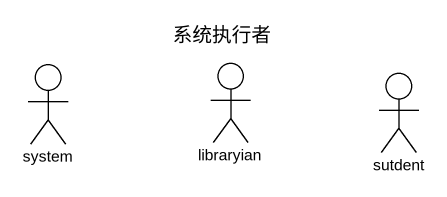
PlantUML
@startuml
title 系统执行者
actor system
actor libraryian
actor sutdent
@enduml
